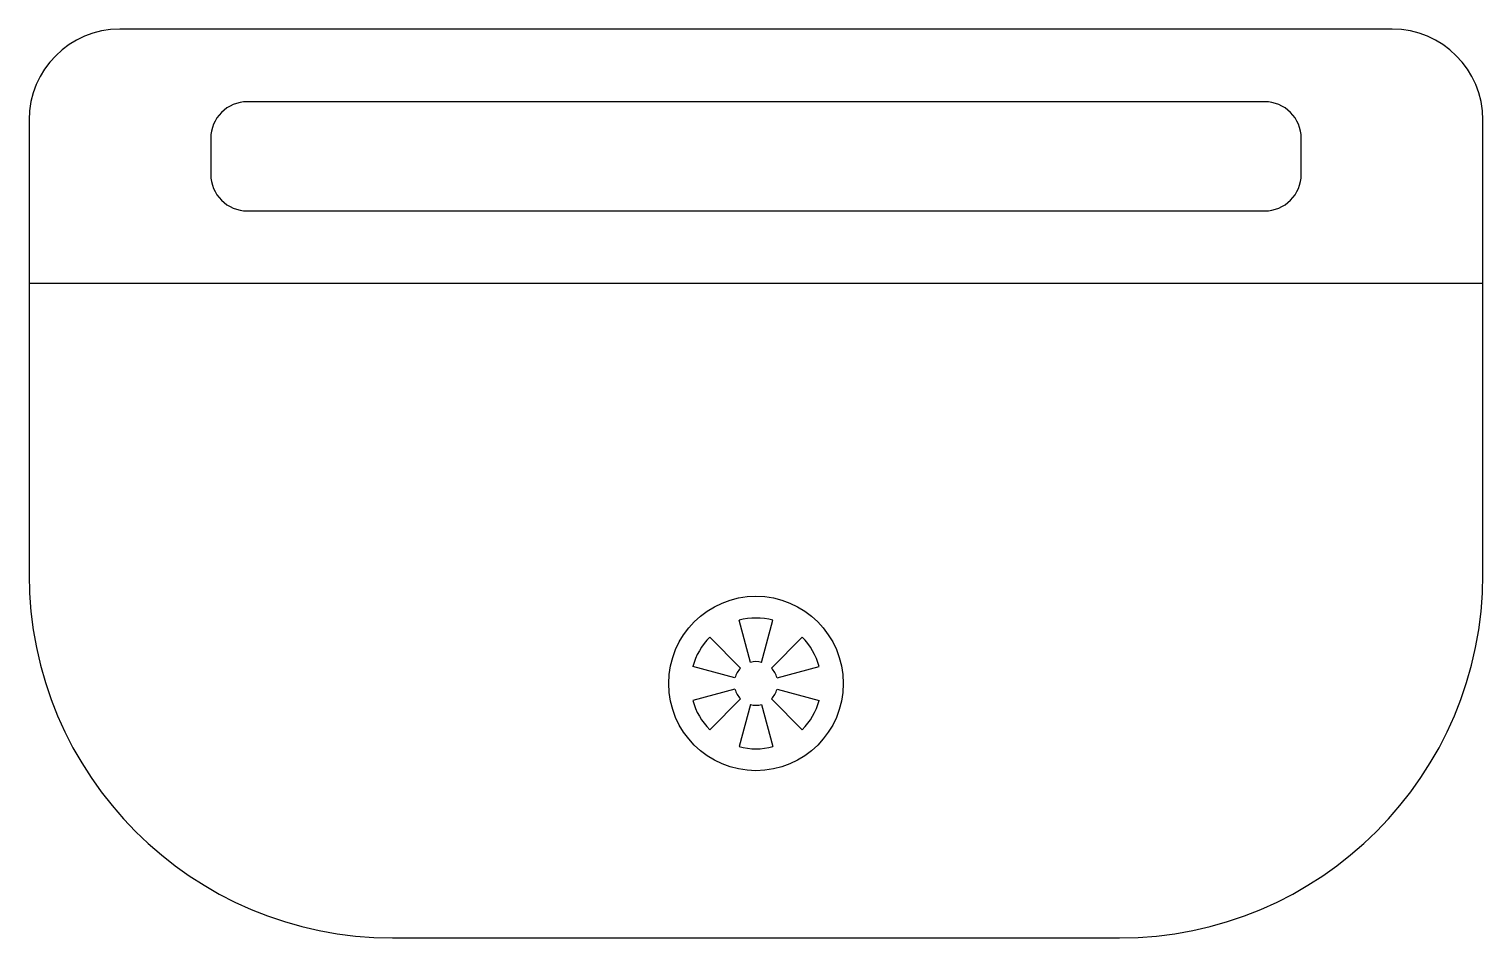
# Model space of a CAD drawing. Header units: millimetres. Extents: x 1806.91 to 1814.91, y 2051.36 to 2056.36.
import ezdxf

# ---------------------------------------------------------------- set-up
doc = ezdxf.new("R2010")
doc.units = ezdxf.units.MM

msp = doc.modelspace()

# ---------------------------------------------------------------- linework, layer by layer
for p, q in [((1814.4134, 2056.3591), (1807.4134, 2056.3591)), ((1806.9134, 2055.8591), (1806.9134, 2053.3591)), ((1814.9134, 2053.3591), (1814.9134, 2055.8591)), ((1814.9134, 2054.9591), (1806.9134, 2054.9591)), ((1810.8824, 2052.8751), (1810.8203, 2053.1069)), ((1810.9445, 2052.8751), (1811.0066, 2053.1069)), ((1810.8286, 2052.844), (1810.6589, 2053.0137)), ((1810.9983, 2052.844), (1811.168, 2053.0137)), ((1810.7975, 2052.7902), (1810.5657, 2052.8523)), ((1811.0293, 2052.7902), (1811.2612, 2052.8523)), ((1810.7975, 2052.7281), (1810.5657, 2052.666)), ((1811.0293, 2052.7281), (1811.2612, 2052.666)), ((1810.8286, 2052.6743), (1810.6589, 2052.5046)), ((1810.8824, 2052.6432), (1810.8203, 2052.4114)), ((1810.9445, 2052.6432), (1811.0066, 2052.4114)), ((1810.9983, 2052.6743), (1811.168, 2052.5046)), ((1808.9134, 2051.3591), (1812.9134, 2051.3591))]:
    msp.add_line(p, q)
msp.add_lwpolyline([(1808.1134, 2055.3591), (1813.7134, 2055.3591, 0.414214), (1813.9134, 2055.5591), (1813.9134, 2055.7591, 0.414214), (1813.7134, 2055.9591), (1808.1134, 2055.9591, 0.414214), (1807.9134, 2055.7591), (1807.9134, 2055.5591, 0.414214)], format="xyb", close=True)
msp.add_circle((1810.9134, 2052.7591), 0.48)
for centre, radius, start, end in [((1807.4134, 2055.8591), 0.5, 90, 180), ((1814.4134, 2055.8591), 0.5, 0, 90), ((1808.9134, 2053.3591), 2, 180, 270), ((1812.9134, 2053.3591), 2, 270, 0), ((1810.9134, 2052.7591), 0.36, 75, 105), ((1810.9134, 2052.7591), 0.36, 135, 165), ((1810.9134, 2052.7591), 0.36, 15, 45), ((1810.9134, 2052.7591), 0.12, 135, 165), ((1810.9134, 2052.7591), 0.12, 75, 105), ((1810.9134, 2052.7591), 0.12, 15, 45), ((1810.9134, 2052.7591), 0.12, 195, 225), ((1810.9134, 2052.7591), 0.12, 315, 345), ((1810.9134, 2052.7591), 0.36, 195, 225), ((1810.9134, 2052.7591), 0.12, 255, 285), ((1810.9134, 2052.7591), 0.36, 315, 345), ((1810.9134, 2052.7591), 0.36, 255, 285)]:
    msp.add_arc(centre, radius, start, end)

doc.saveas('drawing.dxf')
